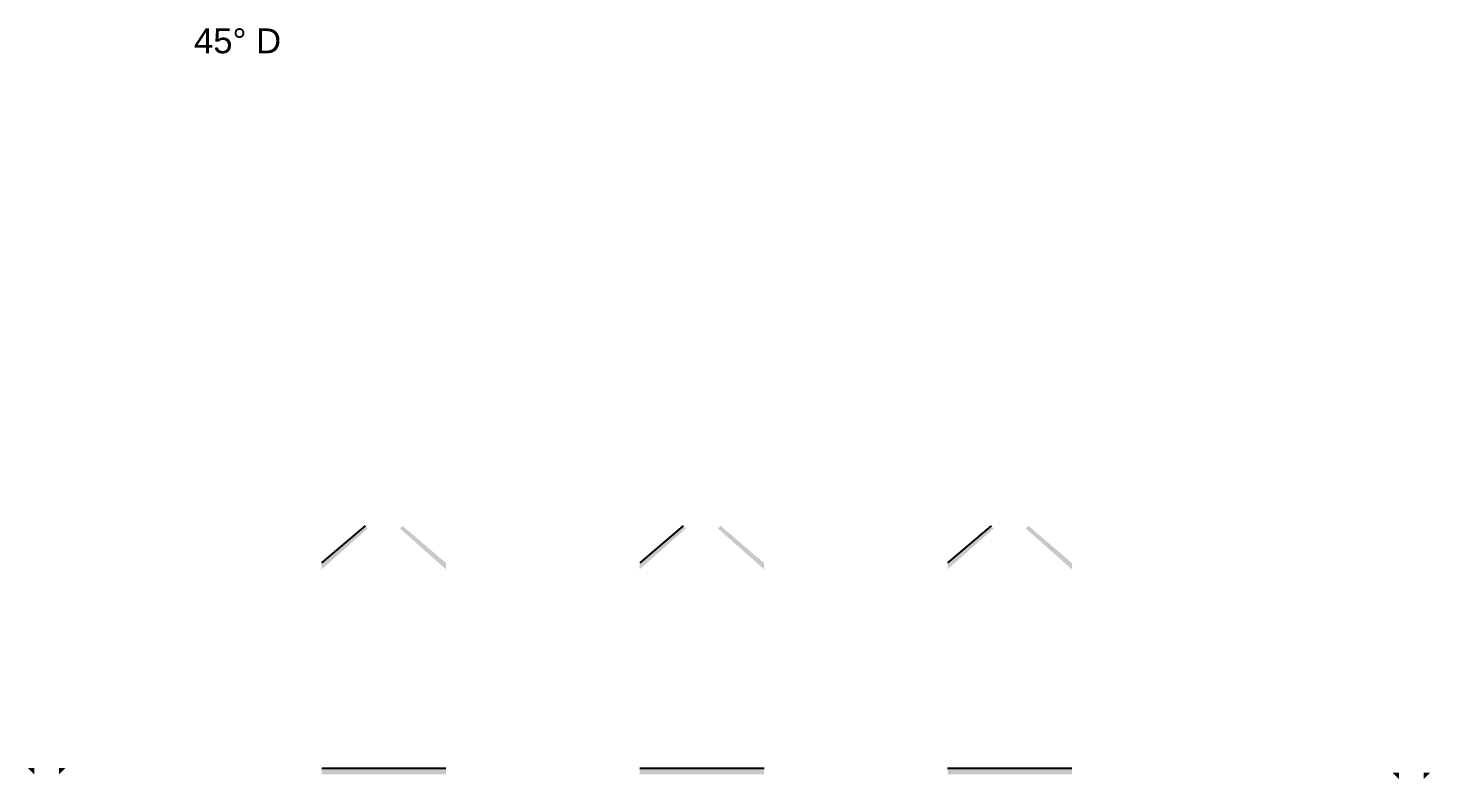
# Model space of a CAD drawing. Header units: millimetres. Extents: x 1455 to 24185, y -7314 to 4772.
# Drawn here: x 18520 to 19648, y 305 to 910 of the extents above; entities that cross this region are included whole.
import ezdxf

# ---------------------------------------------------------------- set-up
doc = ezdxf.new("R2010")
doc.units = ezdxf.units.MM
doc.layers.add('焊缝', color=250, linetype='Continuous')
doc.styles.get("Standard").update_dxf_attribs({"font": 'arial.ttf'})

msp = doc.modelspace()

# ---------------------------------------------------------------- hatches: boundary and pattern name
at = {"layer": '焊缝'}
h = msp.add_hatch(color=250, dxfattribs=at)
h.dxf.hatch_style = 1
h.paths.add_polyline_path([(18756.593, 478.992), (18756.593, 473.889), (18793.61, 506.677), (18791.593, 508.93)])
h = msp.add_hatch(color=250, dxfattribs=at)
h.dxf.hatch_style = 1
h.paths.add_polyline_path([(18856.593, 478.992), (18856.593, 473.889), (18819.576, 506.677), (18821.593, 508.93)])
h = msp.add_hatch(color=250, dxfattribs=at)
h.dxf.hatch_style = 1
h.paths.add_polyline_path([(19012.539, 478.992), (19012.539, 473.889), (19049.555, 506.677), (19047.539, 508.93)])
h = msp.add_hatch(color=250, dxfattribs=at)
h.dxf.hatch_style = 1
h.paths.add_polyline_path([(19112.539, 478.992), (19112.539, 473.889), (19075.522, 506.677), (19077.539, 508.93)])
h = msp.add_hatch(color=250, dxfattribs=at)
h.dxf.hatch_style = 1
h.paths.add_polyline_path([(19260.237, 478.992), (19260.237, 473.889), (19297.254, 506.677), (19295.237, 508.93)])
h = msp.add_hatch(color=250, dxfattribs=at)
h.dxf.hatch_style = 1
h.paths.add_polyline_path([(19360.237, 478.992), (19360.237, 473.889), (19323.22, 506.677), (19325.237, 508.93)])
h = msp.add_hatch(color=250, dxfattribs=at)
h.dxf.hatch_style = 1
h.paths.add_polyline_path([(18525.326, 308.891), (18520.326, 313.891), (18525.326, 313.891)])
h = msp.add_hatch(color=250, dxfattribs=at)
h.dxf.hatch_style = 1
h.paths.add_polyline_path([(18545.326, 308.891), (18550.326, 313.891), (18545.326, 313.891)])
h = msp.add_hatch(color=250, dxfattribs=at)
h.dxf.hatch_style = 1
h.paths.add_polyline_path([(18756.593, 308.891), (18756.593, 313.891), (18856.593, 313.891), (18856.588, 308.891)])
h = msp.add_hatch(color=250, dxfattribs=at)
h.dxf.hatch_style = 1
h.paths.add_polyline_path([(19012.539, 308.891), (19012.539, 313.891), (19112.539, 313.891), (19112.534, 308.891)])
h = msp.add_hatch(color=250, dxfattribs=at)
h.dxf.hatch_style = 1
h.paths.add_polyline_path([(19260.237, 308.891), (19260.237, 313.891), (19360.237, 313.891), (19360.232, 308.891)])
h = msp.add_hatch(color=250, dxfattribs=at)
h.dxf.hatch_style = 1
h.paths.add_polyline_path([(19623.37, 305.134), (19618.37, 310.134), (19623.37, 310.134)])
h = msp.add_hatch(color=250, dxfattribs=at)
h.dxf.hatch_style = 1
h.paths.add_polyline_path([(19643.37, 305.134), (19648.37, 310.134), (19643.37, 310.134)])

# ---------------------------------------------------------------- linework, layer by layer
for p, q in [((18791.593, 508.93), (18756.588, 478.992)), ((19047.539, 508.93), (19012.534, 478.992)), ((19295.237, 508.93), (19260.232, 478.992)), ((18756.593, 313.891), (18856.593, 313.891)), ((19012.539, 313.891), (19112.539, 313.891)), ((19260.237, 313.891), (19360.237, 313.891))]:
    msp.add_line(p, q, dxfattribs=at)

# ---------------------------------------------------------------- texts
at = {"insert": (18653.801, 909.271), "char_height": 20, "attachment_point": 1}
msp.add_mtext_dynamic_manual_height_columns('45° D', width=70.10425, gutter_width=12.5, heights=[0], dxfattribs=at)

doc.saveas('drawing.dxf')
